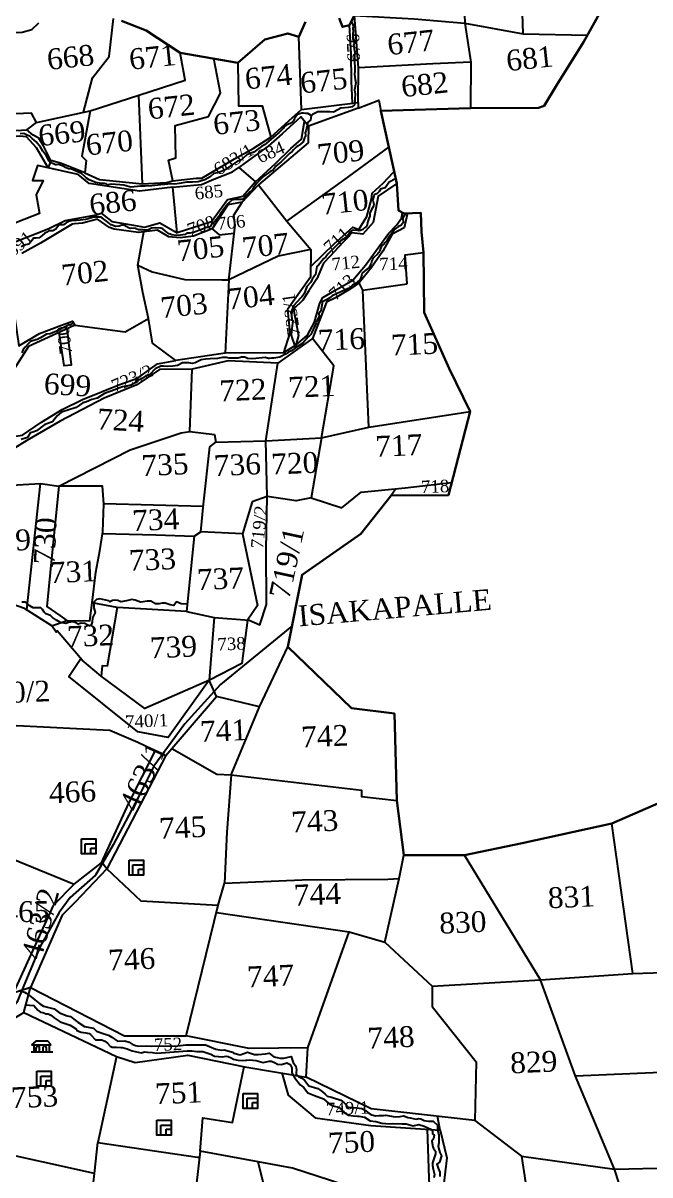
# Model space of a CAD drawing. Header units: inches. Extents: x 38 to 715, y -32 to 1237.
# Drawn here: x 376.4 to 451.6, y 925.1 to 1063.3 of the extents above; entities that cross this region are included whole.
import ezdxf

# ---------------------------------------------------------------- set-up
doc = ezdxf.new("R2010")
doc.units = ezdxf.units.IN
doc.header["$MEASUREMENT"] = 0
doc.linetypes.add('ACAD_ISO02W100', pattern=[15, 12, -3])
doc.linetypes.add('BORDER', pattern=[1.75, 0.5, -0.25, 0.5, -0.25, 0, -0.25])
for name, color, linetype in [('CARTTRACK', 30, 'ACAD_ISO02W100'), ('NALA', 4, 'Continuous'), ('SQUAREWELL', 5, 'Continuous'), ('SURVEY_BND', 7, 'Continuous'), ('SURVEY_NO', 7, 'Continuous'), ('TEXT', 7, 'Continuous'), ('VILLAGE_AREA', 1, 'Continuous')]:
    doc.layers.add(name, color=color, linetype=linetype)
doc.layers.add('VILL_BOUNDARY', color=6, linetype='BORDER', lineweight=30)
doc.styles.get("Standard").update_dxf_attribs({"font": 'TIMES.TTF', "height": 0.12})

# ---------------------------------------------------------------- blocks, each defined once
blk = doc.blocks.new('raji')
at = {"layer": 'VILLAGE_AREA', "linetype": 'ByBlock'}
for points in [[(0, 0), (0.26, 0)], [(0.241, 0.085), (0.201, 0.128), (0.055, 0.128), (0.003, 0.085)], [(0.003, 0.085), (0.241, 0.085)], [(0.036, 0), (0.036, 0.083)], [(0.059, 0.004), (0.059, 0.049)], [(0.102, 0), (0.102, 0.048)], [(0.146, 0), (0.146, 0.055)], [(0.181, 0.053), (0.181, 0)], [(0.217, 0.085), (0.217, 0)]]:
    blk.add_lwpolyline(points, dxfattribs=at)
for centre, radius, start, end in [((0.081, 0.048), 0.0212, 359.9131, 180.0869), ((0.164, 0.053), 0.0178, 1.52, 170.7873)]:
    blk.add_arc(centre, radius, start, end, dxfattribs=at)

msp = doc.modelspace()

# ---------------------------------------------------------------- linework, layer by layer
at = {"layer": 'CARTTRACK', "linetype": 'ByBlock'}
msp.add_lwpolyline([(408.67, 990.96), (400.1, 983.94), (395.84, 979.23), (392.1, 974.14), (390.21, 970.39), (387.23, 964.7), (385.1, 961.06), (382.06, 958.38), (380.76, 956.59), (378.45, 952.48), (376.69, 948.31), (375.67, 945.78), (374.43, 944.32), (369.37, 941.11), (367.34, 941.06), (363.56, 941.85), (362.53, 940.41), (361.11, 933.76), (360.65, 931.42), (359.58, 929.4), (357.35, 926.44), (356.13, 924.25)], dxfattribs=at)
at = {"layer": 'NALA'}
for points in [[(415.83, 1063.53), (416.07, 1062.9), (415.99, 1062.71), (416.01, 1062.29), (416, 1062.06), (415.98, 1061.83), (416.04, 1061.49), (416.19, 1061.16), (416.13, 1060.87), (416.08, 1060.73), (416.16, 1060.41), (416.14, 1060.14), (416.24, 1059.87), (416.2, 1059.37), (416.2, 1059.08), (416.24, 1057.59), (416.19, 1057.16), (416.27, 1056.54), (416.35, 1056.17), (416.17, 1055.3), (416.28, 1054.8), (416.23, 1054.25), (416.23, 1053.96), (416.19, 1053.51), (415.89, 1053.26), (415.45, 1053.21), (414.56, 1053.1), (414.17, 1052.93), (413.65, 1052.64), (413.28, 1052.66), (412.78, 1052.67), (411.78, 1052.67), (411.14, 1052.36), (410.98, 1052.25), (410.9, 1051.68), (410.6, 1051.43)], [(410.98, 1052.25), (410.57, 1052.48), (410.34, 1052.47), (410.06, 1052.53), (409.86, 1052.52), (409.6, 1052.43), (409.35, 1052.34), (409, 1051.86), (408.86, 1051.59), (408.73, 1051.47), (408.48, 1051.29), (408.34, 1051.25), (407.93, 1051.03), (407.76, 1050.87), (407.61, 1050.68), (407.31, 1050.34), (407.09, 1050.16), (407, 1050.06), (406.16, 1049.37), (405.37, 1048.72), (405.01, 1048.5), (404.1, 1047.85), (403.61, 1047.67), (403.26, 1047.5), (402.86, 1047.16), (402.47, 1046.8), (402.14, 1046.77), (400.6, 1045.69), (399.8, 1045.37), (399.29, 1045.29), (398.86, 1044.86), (398.23, 1044.53), (397.43, 1044.28), (396.73, 1044.24), (396.06, 1044.22), (395.15, 1044.08), (394.64, 1043.98), (394.13, 1044.02), (393.41, 1043.94), (392.93, 1043.91), (391.86, 1043.81), (391.06, 1043.74), (390.5, 1043.75), (389.39, 1043.63), (388.89, 1043.77), (388.5, 1043.88), (387.03, 1044.01), (386.55, 1043.91), (386.37, 1044.02), (386.17, 1044.09), (385.8, 1044.08), (385.16, 1044.18), (384.83, 1044.31), (384.34, 1044.51), (384.04, 1044.7), (383.83, 1044.91), (383.44, 1045.27), (382.23, 1045.8), (381.87, 1045.83), (381.49, 1046), (381.33, 1046.13), (380.66, 1046.34), (380.43, 1046.31), (380.32, 1046.32), (379.98, 1046.48), (379.51, 1046.78), (379.19, 1047.44), (378.79, 1047.95), (378.51, 1048.44), (378, 1049.06), (377.52, 1049.48), (377.27, 1049.7), (376.81, 1049.92), (376.52, 1050.07), (376.05, 1050.04)], [(410.6, 1051.43), (410.39, 1050.46), (410.26, 1050.17), (410.29, 1049.94), (410.29, 1049.71), (410.19, 1049.54), (410.04, 1049.09), (409.7, 1048.79), (409.43, 1048.59), (409.23, 1048.49), (408.85, 1048.12), (408.71, 1047.9), (408.44, 1047.71), (408.23, 1047.51), (407.82, 1047.1), (407.6, 1046.88), (407.38, 1046.69), (407, 1046.36), (406.73, 1046.15), (406.38, 1045.64), (406.06, 1045.53), (405.84, 1045.33), (405.59, 1045.15), (405.3, 1044.94), (405.06, 1044.73), (404.47, 1044.13), (404.22, 1043.8), (404.06, 1043.58), (403.83, 1043.17), (403.59, 1043.03), (403.19, 1042.62), (403.08, 1042.48), (402.94, 1042.27), (402.76, 1042.17), (402.54, 1042.15), (402.19, 1042.14), (402, 1042.14), (401.8, 1042.14), (401.48, 1042.08), (400.99, 1041.65), (400.83, 1041.43), (400.72, 1041.26), (400.05, 1040.4), (399.9, 1040.13), (399.67, 1039.85), (399.26, 1039.38), (399.06, 1039.27), (398.91, 1038.92), (398.65, 1038.8), (398.36, 1038.78), (398.06, 1038.64), (397.83, 1038.57), (397.52, 1038.43), (397.32, 1038.35), (396.85, 1038.21), (396.64, 1038.15), (396.41, 1038.12), (396.05, 1038.1), (395.87, 1037.97), (395.29, 1037.86), (394.77, 1037.85), (394.25, 1037.91), (393.95, 1038.02), (393.7, 1038.18), (393.49, 1038.36), (393.18, 1038.64), (392.93, 1038.73), (392.28, 1038.77), (391.84, 1038.73), (391.45, 1038.52), (391.14, 1038.47), (390.84, 1038.51), (390.28, 1038.5), (389.91, 1038.66), (389.46, 1038.7), (389.25, 1038.68), (389.05, 1038.74), (388.79, 1038.9), (388.49, 1039.06), (388.26, 1039.07), (387.93, 1038.94), (387.53, 1038.92), (386.99, 1039.1), (386.77, 1039.29), (386.41, 1039.55), (385.95, 1039.91), (385.75, 1040.03), (385.32, 1040.05), (384.88, 1040.03), (384.23, 1039.85), (383.93, 1039.74), (383.27, 1039.67), (382.79, 1039.62), (382.33, 1039.62), (381.89, 1039.52), (381.59, 1039.35), (381.28, 1039.1), (380.97, 1039.13), (380.75, 1039.11), (380.53, 1038.89), (380.36, 1038.58), (379.97, 1038.4), (379.52, 1038.4), (379.26, 1038.22), (379.03, 1038.11), (378.72, 1037.82), (378.35, 1037.56), (377.98, 1037.53), (377.65, 1037.5), (377.39, 1037.12), (377.1, 1036.78), (376.7, 1036.73), (376.17, 1036.47)], [(382.47, 1027.32), (382.02, 1027.07), (381.85, 1027.17), (381.62, 1026.96), (381.39, 1026.85), (381.03, 1026.67), (380.8, 1026.53), (380.54, 1026.41), (380.22, 1026.26), (379.67, 1026.04), (379.22, 1025.98), (378.9, 1025.81), (378.5, 1025.56), (378.1, 1025.36), (377.95, 1025.31), (377.31, 1025.11), (377.04, 1024.83), (376.68, 1024.43), (376.42, 1024.15), (376.28, 1023.77)]]:
    msp.add_lwpolyline(points, dxfattribs=at)
at = {"layer": 'NALA', "linetype": 'ByBlock'}
for points in [[(421.12, 1044.64), (420.36, 1044.24), (419.88, 1043.56), (419.54, 1043.48), (419.34, 1043.43), (419.16, 1043.12), (418.95, 1042.92), (418.81, 1042.84), (418.56, 1042.7), (418.38, 1042.06), (418.5, 1041.6), (418.46, 1041.36), (418.18, 1040.86), (418.02, 1040.53), (418.03, 1040.16), (417.89, 1039.87), (417.77, 1039.5), (417.66, 1038.95), (417.4, 1038.74), (417.18, 1038.55), (416.9, 1038.42), (416.72, 1038.41), (416.6, 1038.42), (416.04, 1038.47), (415.75, 1038.32), (415.62, 1038.25), (415.34, 1037.75), (415.1, 1037.57), (414.64, 1037.27), (414.37, 1036.99), (414.32, 1036.91), (413, 1035.58), (412.73, 1035.27), (412.46, 1035.02), (411.87, 1034.29), (411.65, 1034.1), (411.49, 1033.14), (411.11, 1032.6), (410.95, 1032.23), (410.48, 1031.71), (410.13, 1030.84), (409.85, 1030.47), (409.73, 1030.37), (408.84, 1029.34), (408.73, 1029.06), (408.65, 1028.72), (408.64, 1028.26), (408.66, 1027.74), (408.79, 1027.63), (408.67, 1026.66), (408.59, 1025.88), (408.7, 1025.46), (409.08, 1024.46)], [(422.32, 1040.49), (421.97, 1039.94), (422.01, 1039.34), (421.76, 1039.03), (421.45, 1038.9), (421.04, 1038.58), (420.57, 1037.99), (420.31, 1037.62), (420.12, 1037.33), (420.02, 1037.15), (419.83, 1036.96), (419.74, 1036.84), (419.44, 1036.6), (419.21, 1036.02), (419.12, 1035.78), (419.04, 1035.71), (418.95, 1035.61), (418.51, 1035.19), (418.36, 1034.96), (418.28, 1034.79), (418.17, 1034.49), (417.97, 1034.11), (417.85, 1033.88), (417.69, 1033.83), (417.11, 1033.3), (417.05, 1033.17), (416.96, 1032.76), (416.81, 1032.52), (416.54, 1032.27), (416.32, 1032.09), (415.93, 1031.87), (415.58, 1031.53), (415.42, 1031.46), (413.5, 1030.58), (413.24, 1030.34), (412.84, 1030.12), (412.49, 1029.96), (412.35, 1029.91), (412.15, 1028.74), (411.9, 1028.48), (411.96, 1028.12), (411.64, 1027.5), (411.57, 1027.34), (411.07, 1026.21), (410.94, 1025.97), (410.79, 1025.81), (410.61, 1025.68), (409.99, 1024.93), (409.53, 1024.63), (409, 1024.26), (408.7, 1024.05), (408.28, 1023.85), (407.99, 1023.62), (407.22, 1023.23), (406.52, 1023.12), (406.21, 1023.1), (406, 1023.09), (405.88, 1023.09), (405.47, 1023.19), (404.33, 1023.09), (403.82, 1023.03), (403.34, 1023.06), (403.03, 1023.25), (402.61, 1023.24), (402.23, 1023.12), (401.5, 1023.12), (401.15, 1023.13), (400.81, 1023.18), (400.34, 1023.2), (399.74, 1023.09), (398.87, 1023.03), (398.31, 1022.99), (397.8, 1022.93), (397.07, 1022.56), (396.71, 1022.47), (396.31, 1022.55), (395.55, 1022.57), (394.94, 1022.25), (394.4, 1022.14), (393.71, 1022.13), (393.26, 1022.16), (392.96, 1022.16), (392.25, 1021.83), (391.58, 1021.12), (391.15, 1021), (390.63, 1020.64), (390.35, 1020.51), (389.99, 1020.44), (389.86, 1020.14), (389.36, 1019.87), (388.99, 1019.81), (388.36, 1019.68), (387.89, 1019.51), (387.42, 1019.31), (386.19, 1018.86), (385.3, 1018.33), (384.68, 1018.16), (384.04, 1017.86), (383.6, 1017.76), (382.8, 1017.19), (381.78, 1016.87), (381.04, 1016.62), (380.5, 1016.21), (379.96, 1015.48), (379.03, 1015.15), (378.01, 1014.4), (377.58, 1014.23), (377.28, 1014.16), (376.95, 1013.59), (376.19, 1013.35)], [(396.11, 993.58), (395.4, 993.62), (394.84, 993.86), (394.51, 993.41), (394.06, 993.49), (393.48, 993.72), (393.12, 993.69), (392.74, 993.61), (392.3, 993.63), (391.75, 993.93), (391.32, 993.93), (390.82, 993.87), (390.49, 993.84), (389.85, 994.06), (389.48, 994.15), (388.82, 994), (388.15, 993.86), (387.79, 994.04), (387.44, 994.06), (387.13, 994.04), (386.81, 993.88), (386.69, 993.98), (385.64, 994.23), (385.24, 994.14), (384.94, 993.88), (384.91, 993.7), (384.9, 993.15), (385.05, 992.59), (384.76, 991.96), (384.72, 991.43), (384.59, 991.06), (384.39, 990.98), (384.11, 991.11), (383.82, 991.28), (383.38, 991.29), (383.02, 991.19), (382.66, 991.37), (382.44, 991.46), (381.86, 991.39), (381.53, 991.26), (380.91, 991.37), (380.41, 991.66), (379.94, 991.99), (379.71, 992.21), (379.14, 992.44), (378.96, 992.61), (378.76, 992.94), (378.55, 993.14), (377.91, 993.14), (377.64, 993.13), (376.93, 993.54), (376.71, 993.82), (376.28, 993.84)], [(375.92, 947.22), (376.58, 947.01), (376.8, 946.91), (377.4, 946.44), (377.83, 946.09), (378.42, 945.63), (378.85, 945.32), (380.13, 945.03), (380.64, 944.66), (380.99, 944.44), (381.69, 944.19), (382.11, 944.09), (382.49, 943.78), (382.99, 943.41), (383.79, 942.91), (384.86, 942.71), (385.24, 942.33), (386.01, 942.06), (386.38, 941.92), (386.66, 941.84), (387.07, 941.61), (387.76, 941.13), (388.62, 941.16), (389.13, 941.02), (389.51, 940.78), (389.92, 940.62), (390.32, 940.54), (391.17, 940.58), (391.79, 940.55), (394.99, 940.59), (395.95, 940.68), (397.24, 940.69), (397.72, 940.71), (398.32, 940.68), (398.8, 940.49), (399.55, 940.19), (400.25, 940.06), (400.58, 940.09), (401.56, 939.81), (401.72, 939.68), (402.46, 939.51), (403.34, 939.81), (404.2, 939.52), (404.63, 939.52), (405.49, 939.62), (405.96, 939.69), (406.52, 939.27), (406.89, 939.16), (407.25, 939.08), (407.69, 939.08), (408.21, 939.22), (408.59, 939.31), (408.82, 938.57), (409.14, 938.13), (409.24, 937.67), (409.17, 937.4), (409.2, 937.12), (409.45, 936.91), (409.79, 936.74), (410.2, 936.46), (410.71, 935.78), (411.79, 935.45), (412.04, 935.28), (412.35, 935.07), (412.65, 934.78), (412.89, 934.55), (413.44, 934.43), (414.54, 934.05), (414.92, 933.77), (415.44, 933.21), (415.97, 933.18), (416.41, 933.15), (417.06, 933.06), (417.5, 932.81), (417.92, 932.49), (418.28, 932.28), (418.71, 932.18), (419.13, 932.2), (419.65, 932.2), (419.95, 932.24), (421.07, 932.05), (421.65, 932.11), (422.12, 932.18), (422.59, 931.98), (422.84, 931.94), (423.59, 931.77), (423.74, 931.83), (423.84, 931.87), (424.15, 931.81), (424.55, 931.62), (424.77, 931.56), (425.07, 931.54), (425.62, 931.55), (426.12, 931.06), (426.14, 930.57), (426.22, 930.16), (426.28, 929.9), (426.3, 929.76), (426.29, 928.93), (426.23, 928.51), (426.35, 928.07), (426.43, 927.77), (426.61, 927.39), (426.37, 926.62), (426.07, 926.37), (426.23, 925.88), (426.4, 925.4), (426.4, 924.89)], [(376.66, 945.51), (377.7, 945.41), (378.17, 944.85), (378.49, 944.6), (378.77, 944.59), (379.2, 944.43), (379.41, 944.43), (379.74, 944.25), (379.91, 944.12), (380.14, 943.95), (380.49, 943.69), (380.88, 943.47), (381.36, 943.3), (382.08, 943.04), (382.81, 942.57), (382.86, 942.43), (383.37, 942.22), (383.94, 942.15), (384.34, 942.04), (384.49, 941.95), (385.12, 941.29), (385.87, 941.3), (386.22, 941.15), (386.53, 940.89), (386.86, 940.53), (387.12, 940.41), (387.61, 940.4), (388.15, 940.37), (388.36, 940.36), (388.91, 940.2), (389.52, 939.97), (390.6, 939.74), (390.97, 939.84), (391.36, 939.83), (391.94, 939.79), (392.47, 939.69), (396.1, 939.96), (396.67, 939.96), (397.26, 939.89), (397.73, 939.89), (397.97, 939.9), (398.94, 939.56), (399.39, 939.32), (400.35, 939.24), (400.8, 939.34), (401.02, 939.3), (401.39, 939.15), (401.67, 938.99), (401.98, 938.91), (402.24, 938.87), (402.74, 938.83), (403.13, 938.85), (403.28, 938.87), (403.57, 938.88), (404.4, 938.8), (405.21, 938.58), (405.94, 938.72), (406.22, 938.74), (406.68, 938.52), (406.93, 938.38), (407.44, 938.33), (408.07, 938.52), (408.45, 938.35), (408.66, 937.92), (408.68, 937.34), (408.99, 936.76), (409.65, 935.89), (410.08, 935.6), (410.59, 934.92), (411.4, 934.61), (412.48, 934.21), (413.11, 933.64), (413.58, 933.37), (414.28, 933.23), (414.7, 932.85), (414.94, 932.57), (415.48, 932.26), (416.05, 932.17), (416.54, 932.13), (416.69, 932.13), (417.38, 932.03), (418.07, 931.58), (418.73, 931.49), (419.47, 931.3), (420.42, 931.2), (420.84, 931.27), (421.88, 931.21), (422.4, 931.2), (423.22, 930.96), (423.91, 931.13), (424.55, 930.92), (424.88, 930.78), (425.43, 930.53), (425.54, 930.28), (425.54, 930.03), (425.74, 929.86), (425.64, 929.4), (425.47, 929.13), (425.56, 928.47), (425.64, 928.26), (425.89, 927.92), (425.88, 927.6), (425.67, 926.9), (425.55, 926.54), (425.53, 926.21), (425.63, 925.79), (425.77, 925.12), (425.71, 924.73)]]:
    msp.add_lwpolyline(points, dxfattribs=at)
at = {"layer": 'SQUAREWELL', "linetype": 'ByBlock'}
for points in [[(383.42, 965.41), (385.13, 965.41), (385.13, 963.61), (383.42, 963.61)], [(383.88, 964.83), (385.13, 964.83), (385.13, 963.61), (383.88, 963.61)], [(384.55, 964.32), (385.13, 964.32), (385.13, 963.61), (384.55, 963.61)], [(389.15, 962.87), (390.85, 962.87), (390.85, 961.07), (389.15, 961.07)], [(389.6, 962.29), (390.85, 962.29), (390.85, 961.07), (389.6, 961.07)], [(390.27, 961.78), (390.85, 961.78), (390.85, 961.07), (390.27, 961.07)], [(378.08, 937.52), (379.79, 937.52), (379.79, 935.72), (378.08, 935.72)], [(378.53, 936.94), (379.79, 936.94), (379.79, 935.72), (378.53, 935.72)], [(379.2, 936.43), (379.79, 936.43), (379.79, 935.72), (379.2, 935.72)], [(402.84, 934.87), (404.55, 934.87), (404.55, 933.07), (402.84, 933.07)], [(403.3, 934.29), (404.55, 934.29), (404.55, 933.07), (403.3, 933.07)], [(403.96, 933.79), (404.55, 933.79), (404.55, 933.07), (403.96, 933.07)], [(392.47, 931.65), (394.18, 931.65), (394.18, 929.85), (392.47, 929.85)], [(392.93, 931.06), (394.18, 931.06), (394.18, 929.85), (392.93, 929.85)], [(393.59, 930.56), (394.18, 930.56), (394.18, 929.85), (393.59, 929.85)]]:
    msp.add_lwpolyline(points, close=True, dxfattribs=at)
at = {"layer": 'SURVEY_BND'}
for points in [[(428.94, 1072.02), (429.33, 1065.43), (429.43, 1063.31), (436.43, 1062.04), (435.92, 1076.57)], [(354.68, 1058.53), (355.2, 1057.52), (356.57, 1057.95), (357.81, 1055.29), (358.47, 1055.44), (360.82, 1058.01), (362.72, 1060.17), (364.46, 1061.46), (365.49, 1062.17), (369.19, 1063.11), (370.42, 1063.35), (373.13, 1062.71), (375.72, 1062.18), (376.3, 1062.22), (377.46, 1062.56), (378.29, 1063.36)], [(383.66, 1052.63), (384.75, 1056.75), (386.74, 1059.32), (387.28, 1063.88)], [(409.83, 1052.95), (416.63, 1053.79), (416.67, 1057.94), (416.17, 1064.23), (423.32, 1063.83), (429.43, 1063.31), (430.13, 1058.65), (425.56, 1058.42), (416.67, 1057.94)], [(415.94, 1053.71), (415.82, 1056.37), (415.77, 1059.67), (415.6, 1063.07)], [(436.43, 1062.04), (444.12, 1061.86)], [(402.2, 1058.57), (402.26, 1053.38), (405.09, 1053.4), (406.13, 1049.63), (408.73, 1052.01), (409.83, 1052.95), (409.5, 1061.68)], [(378.02, 1051.39), (384.48, 1052.81), (390.32, 1054.69), (395.88, 1056.49), (395.27, 1059.74)], [(390.76, 1044.03), (393.61, 1044.18), (394.4, 1044.38), (393.86, 1046.86), (394.74, 1047.16), (394.67, 1051.03), (398.65, 1052.11), (400.11, 1054.91), (399.31, 1059.06)], [(430.13, 1058.65), (430.11, 1053.12)], [(384.48, 1052.81), (383.48, 1047.34), (383.97, 1046.82), (383.82, 1045.36), (385.58, 1044.55), (390.76, 1044.03), (390.32, 1054.69)], [(416.63, 1053.79), (416.62, 1053.12), (419.1, 1054.07), (419.34, 1052.81)], [(364.83, 1047.27), (366.44, 1047.99), (368.65, 1048.64), (371.16, 1049.28), (372.88, 1050.11), (373.54, 1050.33), (376.85, 1050.5), (378.02, 1051.39), (377.42, 1052.53), (374.53, 1052.41)], [(416.62, 1053.12), (410.66, 1050.95), (410.64, 1048.95), (404.65, 1043.91), (408.06, 1039.56), (414.92, 1044.47), (420.29, 1048.44)], [(410.66, 1050.95), (409.73, 1052.06), (407.51, 1050.04), (405.81, 1048.55), (403.05, 1046.54), (402.32, 1045.99), (404.29, 1044.28), (406.69, 1046.48), (408.56, 1048.27), (409.81, 1049.4), (410.19, 1051.51)], [(379.42, 1045.95), (378.03, 1048.37), (376.82, 1049.66), (376.01, 1049.76), (375.14, 1049.69), (373.84, 1049.59), (373.01, 1049.44), (372.84, 1049.42), (371.11, 1048.41), (367.16, 1047.45), (364.69, 1046.47)], [(383.82, 1045.36), (381.04, 1046.49), (379.75, 1046.83), (378.88, 1048.61), (378.32, 1049.53), (377.61, 1049.89), (376.85, 1050.5)], [(394.4, 1044.38), (397.18, 1044.7), (397.88, 1044.7), (399.84, 1045.88), (401.77, 1047.05), (404.01, 1048.28), (406.13, 1049.63)], [(379.75, 1046.83), (379.42, 1045.95)], [(375.13, 1036.94), (379.5, 1038.67), (381.48, 1039.63), (385.21, 1040.32), (385.78, 1040.5), (387.07, 1039.52), (389.65, 1039.08), (391, 1038.85), (392.81, 1039.37), (394.9, 1038.16), (394.37, 1043.65), (390.4, 1043.16), (384.36, 1044.07), (383.01, 1045.17), (378.13, 1046.22), (377.55, 1044.45), (378.84, 1044.45), (377.99, 1042.71), (378.37, 1040.46), (373.55, 1038.61)], [(394.37, 1043.65), (396.92, 1043.87), (397.82, 1043.96), (399.32, 1044.58), (401.56, 1045.49), (402.32, 1045.99)], [(410.93, 1034.1), (412.38, 1035.53), (413.74, 1036.83), (416, 1038.85), (416.72, 1038.56), (417.67, 1040.12), (418.24, 1042.18), (418.31, 1042.92), (419.61, 1044.11), (420.85, 1045.43), (420.94, 1045.45)], [(404.29, 1044.28), (402.78, 1042.53), (400.94, 1042.1), (399.03, 1039.46), (394.9, 1038.16)], [(408.06, 1039.56), (410.95, 1036.15), (407.01, 1035.36), (401.12, 1032.53), (401.85, 1039.08), (401.7, 1040.29), (402.7, 1041.82), (404.65, 1043.91)], [(421.25, 1044.07), (419.01, 1042.55), (418.41, 1039.39), (417.18, 1037.98), (415.88, 1038.15), (413.21, 1035.32), (412.48, 1034.52), (411.65, 1032.62), (410.71, 1031.19), (409.98, 1030.08), (408.86, 1028.99), (409.48, 1025.84), (409.14, 1024.67), (407.65, 1023.76)], [(402.7, 1041.82), (401, 1041.53), (399.09, 1038.64), (399.93, 1037.92), (401.75, 1038.13)], [(422.53, 1040.5), (422.14, 1038.75), (420.7, 1037.98), (419.6, 1035.95), (418.24, 1033.98), (416.75, 1032.17), (415.7, 1031.45), (413.89, 1030.36), (412.84, 1029.83), (411.13, 1025.47), (406.98, 1022.52), (401.03, 1022.81), (396.7, 1021.81), (392.77, 1021.77), (390.08, 1019.9), (386.13, 1018.32), (380.85, 1015.56), (376.88, 1013.24), (373.48, 1011.16)], [(399.09, 1038.64), (396.88, 1037.77), (395.25, 1037.54), (393.89, 1037.69), (392.53, 1038.46), (390.26, 1038.2), (387.36, 1038.61), (386.8, 1038.78), (385.36, 1039.8), (383.56, 1039.31), (382.58, 1039.24), (382.32, 1039.21), (378.5, 1036.91), (376.28, 1035.69)], [(409.14, 1024.67), (410.55, 1025.89), (411.38, 1027.42), (412.03, 1029.72), (412.37, 1030.38), (413.82, 1031.22), (415.99, 1032.49), (417.49, 1034.26), (419.1, 1036.48), (420.26, 1038.06), (421.23, 1039.08), (421.81, 1039.91), (421.96, 1040.57)], [(374.46, 1034.45), (375.91, 1024.6), (378.37, 1026.08), (381.04, 1027.06), (382.33, 1027.56), (382.61, 1027.08), (388.66, 1026.29), (391.46, 1027.88), (390.79, 1031), (390.2, 1034.28), (390.9, 1038.28)], [(410.95, 1036.15), (410.92, 1032.84), (408.16, 1028.97), (408.41, 1026.17), (407.65, 1023.76), (400.67, 1023.73)], [(422.51, 1032.04), (422.26, 1035.53), (424.44, 1035.79)], [(390.2, 1034.28), (391.92, 1033.46), (395.83, 1032.55), (400.25, 1032.5), (401.12, 1032.53)], [(401.12, 1032.53), (400.67, 1023.73), (394.74, 1022.82), (391.96, 1024.9), (391.46, 1027.88)], [(412.21, 1013.56), (417.9, 1014.85), (417.17, 1031.27), (416.75, 1032.17)], [(417.17, 1031.27), (422.51, 1032.04)], [(382.61, 1027.08), (379.93, 1025.82), (377.08, 1024.52), (374.75, 1020.87)], [(380.7, 1026.18), (381.29, 1022.22), (382.24, 1022.32), (381.72, 1026.66)], [(405.56, 1013.21), (412.21, 1013.56), (413.69, 1022.2), (411.13, 1025.47)], [(365.51, 1013.21), (367.66, 1011.15), (370.13, 1010.92), (372.05, 1013.25), (374.37, 1013.6), (376.33, 1013.88), (378.64, 1015.42), (381.11, 1016.95), (383.55, 1018.16), (387.92, 1019.91), (390.16, 1020.7), (392.55, 1022.44), (394.74, 1022.82)], [(373.63, 1007.79), (378.52, 1008.07), (380.7, 1007.76), (389.25, 1012.11), (395.38, 1014.17), (396.43, 1014.33), (396.7, 1021.81)], [(396.43, 1014.33), (399.39, 1013.97), (399.54, 1013.02), (405.56, 1013.21), (406.98, 1022.52)], [(417.9, 1014.85), (430.05, 1016.72)]]:
    msp.add_lwpolyline(points, dxfattribs=at)
at = {"layer": 'SURVEY_BND', "linetype": 'ByBlock'}
for points in [[(412.21, 1013.56), (410.98, 1006.33), (414.66, 1005.14), (416.97, 1007.03), (422.26, 1007.54), (427.83, 1008.18)], [(405.72, 1006.49), (403.91, 1005.88), (402.76, 1002.04), (397.73, 1002.25), (398.05, 1005.6), (398.83, 1012.46), (399.54, 1013.02)], [(410.98, 1006.33), (409.2, 1005.97), (405.72, 1006.49), (405.56, 1013.21)], [(376.86, 992.9), (378.52, 1008.07)], [(398.02, 1005.32), (386.12, 1005.62), (385.93, 1007.75), (380.7, 1007.76), (379.88, 999.41), (379.26, 993.29), (380.83, 992.22), (381.65, 991.63), (384.41, 991.59), (384.72, 993.73), (385.16, 997.42), (385.61, 999.98), (385.98, 1002.25), (386.12, 1005.62)], [(396.02, 992.72), (399.33, 991.99), (403.53, 991.67), (404.83, 991.12), (405.61, 993.56), (405.59, 1000.13), (405.72, 1006.49)], [(396.95, 1001.73), (396.02, 992.72), (391.22, 992.97), (387.72, 993.18), (384.72, 993.73)], [(385.95, 1002.08), (392.35, 1001.9), (396.95, 1001.73), (397.73, 1002.25)], [(402.76, 1002.04), (404.56, 993.44), (403.36, 991.68), (402.68, 986.47), (398.8, 984.48), (399.38, 991.99)], [(379.87, 991), (376.6, 993.07), (372.32, 994.56), (370.23, 994.54), (364.62, 986.22), (360.5, 976.88), (364.48, 978.96), (366.89, 978.72), (375.66, 979.02), (386.84, 978.47), (390.18, 977.01), (393.55, 975.44), (399.62, 982.51), (398.76, 984.47), (393.84, 977.57), (390.2, 978.25), (381.9, 984.91), (383.34, 987.06)], [(387.72, 993.18), (386.51, 986.13), (385.92, 986.18), (385.79, 984.95)], [(398.8, 984.48), (391.01, 981.06), (385.79, 984.95), (383.49, 986.88), (380.51, 990.37), (380.39, 990.21), (379.87, 991), (381.65, 991.63)], [(404.8, 981.25), (408.17, 988.47)], [(394.28, 976.28), (399.65, 973.2), (401.39, 973.09), (404.8, 981.25), (399.62, 982.51)], [(373.42, 963.69), (382.56, 960), (385.81, 962.53), (389.12, 969.71), (392.3, 976.02)], [(393.55, 975.44), (386.48, 961.81), (390.55, 957.96), (399.83, 957.44)], [(438.49, 948.51), (449.57, 949.26), (462.97, 949.7), (462.64, 974.06)], [(401.39, 973.09), (400.88, 966.23), (400.6, 960.09), (409.89, 960.51), (420.17, 960.59), (421.53, 960.68), (422.1, 963.48)], [(401.39, 973.09), (417.03, 971.28), (417.04, 970.5), (421.27, 970.04)], [(449.57, 949.26), (447.04, 967.26)], [(386.48, 961.81), (385.88, 962.59)], [(419.82, 953), (425.49, 947.74), (438.49, 948.51), (429.37, 963.48)], [(386.48, 961.81), (382.65, 957.81), (381.1, 956.25), (377.29, 947.58), (388.57, 941.77), (395.99, 941.78)], [(382.56, 960), (380.04, 957.42), (374.26, 944.76), (368.55, 941.54), (362.37, 942.38), (363.08, 946.29), (356.98, 946.2)], [(376.5, 944.59), (387.61, 939.29), (389.85, 938.59), (396.19, 939.47), (403.04, 938.06), (410.38, 936.83), (410.58, 940.32), (403.54, 940.27), (395.99, 941.78), (399.83, 957.44), (400.6, 960.09)], [(399.61, 956.56), (415.55, 954.26), (419.82, 953), (421.53, 960.68)], [(410.58, 940.32), (415.55, 954.26)], [(362.17, 941.47), (368.83, 940.03), (376.5, 944.59), (377.29, 947.58), (375.23, 946.89), (370.51, 951.58)], [(467.84, 938.01), (442.7, 936.92), (438.49, 948.51)], [(425.49, 947.74), (425.51, 945.3), (430.76, 938.64), (430.61, 931.62), (418.19, 933), (410.38, 936.83)], [(382.75, 905.7), (384.98, 925.26), (366.33, 929.36), (368.83, 940.03)], [(387.61, 939.29), (385.37, 928.99), (397.35, 927.22), (397.58, 927.2)], [(397.66, 927.94), (397.98, 931.95), (401.55, 931.39), (402.93, 938.08)], [(447.36, 925.77), (471.29, 926.32), (467.84, 938.01)], [(407.45, 937.32), (408.24, 934.66), (411.48, 931.95), (418.15, 931), (426.45, 930.47), (426.14, 932.12)], [(430.61, 931.62), (436.22, 927.32), (447.36, 925.77), (442.7, 936.92)], [(424.88, 930.57), (425.09, 924.71), (425.34, 920.09), (427.84, 911.13)], [(426.45, 930.47), (427.27, 927.13), (426.44, 920.4), (428.65, 912.9), (429.87, 908.94), (434.7, 907.68), (438.58, 911.8)], [(384.98, 925.26), (385.37, 928.99)], [(425.57, 906.54), (427.84, 911.13), (421.87, 919.01), (419.33, 922.46), (408.74, 925.88), (404.61, 926.64), (397.66, 927.94), (395.75, 911.18), (395.99, 907.25), (408.43, 904.87)], [(409.01, 909.03), (404.61, 926.64)], [(436.22, 927.32), (438.58, 911.8), (441.14, 907.82), (444.07, 905.31), (447.35, 899.58), (446.61, 896.23), (456.9, 898.09), (451.64, 912.62)], [(471.29, 926.32), (472.12, 915.11), (451.64, 912.62), (447.36, 925.77)]]:
    msp.add_lwpolyline(points, dxfattribs=at)
at = {"layer": 'SURVEY_NO', "linetype": 'ByBlock'}
msp.add_lwpolyline([(421.14, 1007.44), (420.57, 1006.63)], dxfattribs=at)
at = {"layer": 'VILL_BOUNDARY', "linetype": 'ByBlock'}
for points in [[(414.36, 1063.91), (414.73, 1062.87), (415.6, 1063.07), (419.02, 1070.12)], [(446.51, 1066.18), (443.66, 1061.03), (440.44, 1055.9), (438.94, 1053.4), (438.24, 1053.17), (430.11, 1053.12), (419.34, 1052.81), (421.25, 1044.07), (421.47, 1040.82), (422.13, 1040.48), (424.13, 1040.57), (424.21, 1038.29), (424.44, 1035.78), (424.51, 1032.32), (424.55, 1028.59), (427.53, 1021.89), (430.05, 1016.72), (427.45, 1006.68), (420.57, 1006.63), (416.95, 1002.04), (409.92, 997.12), (408.17, 988.47), (415.81, 981.12), (420.97, 980.46), (421.27, 970.04), (422.1, 963.48), (429.37, 963.48), (436.28, 964.89), (447.04, 967.26), (457.25, 971.72)], [(388.22, 1063.6), (391.2, 1062.44), (395.27, 1059.74), (402.2, 1058.57), (405.43, 1061.35), (408.18, 1062.08), (409.5, 1061.68), (410.29, 1063.49)]]:
    msp.add_lwpolyline(points, dxfattribs=at)

# ---------------------------------------------------------------- block references
at = {"layer": 'VILLAGE_AREA', "linetype": 'ByBlock', "xscale": 10, "yscale": 10, "zscale": 10}
msp.add_blockref('raji', (377.38, 939.86), dxfattribs=at)

# ---------------------------------------------------------------- texts
at = {"layer": 'SURVEY_NO', "linetype": 'ByBlock'}
for s, height, rotation, p in [('676', 1.5, 91.8882, (416.85, 1058.68)), ('677', 2.5, 6.077, (420.26, 1059.48)), ('668', 2.5, 6.077, (379.42, 1057.7)), ('671', 2.5, 6.077, (389.27, 1057.72)), ('681', 2.5, 6.077, (434.52, 1057.55)), ('674', 2.5, 6.077, (403.17, 1055.36)), ('675', 2.5, 6.077, (409.81, 1054.88)), ('682', 2.5, 6.077, (421.92, 1054.43)), ('672', 2.5, 6.077, (391.52, 1051.76)), ('673', 2.5, 6.077, (399.36, 1049.9)), ('669', 2.5, 6.077, (378.39, 1048.56)), ('670', 2.5, 6.077, (384.08, 1047.43)), ('683/1', 1.5, 31.5627, (399.87, 1044.97)), ('684', 1.5, 23.7397, (404.86, 1046.47)), ('709', 2.5, 6.077, (411.84, 1046.28)), ('685', 1.5, 6.077, (397.09, 1042.13)), ('686', 2.5, 6.077, (384.5, 1040.27)), ('710', 2.5, 6.077, (412.34, 1040.32)), ('708', 1.5, 19.3614, (396.43, 1037.75)), ('706', 1.5, 6.077, (399.78, 1038.49)), ('711', 1.5, 42.5371, (413.32, 1035.57)), ('691', 1.5, 40.3222, (375.17, 1035.17)), ('705', 2.5, 6.077, (395.03, 1034.73)), ('707', 2.5, 6.077, (402.82, 1035.09)), ('702', 2.5, 6.077, (381.15, 1031.81)), ('712', 1.5, 6.077, (413.53, 1033.62)), ('714', 1.5, 2.5039, (419.19, 1033.64)), ('713', 1.5, 42.5371, (413.94, 1029.95)), ('704', 2.5, 6.077, (401.06, 1028.93)), ('703', 2.5, 6.077, (393.04, 1027.9)), ('723/1', 1.5, 98.0971, (409.68, 1025.87)), ('700', 1.5, 97.5206, (382.33, 1023.68)), ('716', 2.5, 2.5039, (411.83, 1024)), ('715', 2.5, 2.5039, (420.6, 1023.42)), ('723/2', 1.5, 23.3, (387.42, 1019)), ('699', 2.5, 356.7557, (378.86, 1018.82)), ('722', 2.5, 2.5039, (400.01, 1017.92)), ('721', 2.5, 2.5039, (408.27, 1018.34)), ('724', 2.5, 356.7557, (385.22, 1014.58)), ('717', 2.5, 2.5039, (418.72, 1011.26)), ('735', 2.5, 2.5039, (390.66, 1008.96)), ('736', 2.5, 2.5039, (399.35, 1008.95)), ('720', 2.5, 2.5039, (406.23, 1009.13)), ('718', 1.5, 2.5039, (424.18, 1006.9)), ('719/2', 1.5, 84.3666, (405.22, 1000.19)), ('730', 2.5, 87.4559, (380.19, 998.29)), ('734', 2.5, 2.5039, (389.55, 1002.35)), ('729', 2.5, 2.5039, (371.76, 999.86)), ('719/1', 2.5, 77.8673, (408.35, 994.08)), ('733', 2.5, 2.5039, (389.16, 997.57)), ('731', 2.5, 2.5039, (379.68, 996.11)), ('737', 2.5, 2.5039, (397.32, 995.27)), ('732', 2.5, 2.5039, (381.73, 988.43)), ('739', 2.5, 2.5039, (391.68, 987.08)), ('738', 1.5, 2.5039, (399.76, 988.01)), ('740/2', 2.5, 2.5039, (371.13, 981.57)), ('740/1', 1.5, 2.5039, (388.69, 978.72)), ('741', 2.5, 2.5039, (397.69, 977.04)), ('742', 2.5, 2.5039, (409.83, 976.38)), ('463/1', 2.5, 65.5187, (390.13, 968.48)), ('466', 2.5, 2.5039, (379.57, 969.68)), ('745', 2.5, 2.5039, (392.78, 965.42)), ('743', 2.5, 2.5039, (408.63, 966.17)), ('744', 2.5, 2.5039, (408.95, 957.39)), ('831', 2.5, 2.5039, (439.43, 957.08)), ('463/2', 2.5, 75.072, (378.57, 950.76)), ('465', 2.5, 0.0282, (373.93, 955.44)), ('830', 2.5, 2.5039, (426.4, 954.03)), ('746', 2.5, 2.5039, (386.67, 949.6)), ('747', 2.5, 2.5039, (403.34, 947.59)), ('748', 2.5, 2.5039, (417.78, 940.23)), ('752', 1.5, 2.5039, (392.14, 939.94)), ('829', 2.5, 2.5039, (434.91, 937.26)), ('751', 2.5, 2.5039, (392.3, 933.56)), ('753', 2.5, 2.5039, (375.02, 933.08)), ('749/1', 1.5, 2.5039, (412.8, 932.22)), ('750', 2.5, 2.5039, (413.04, 927.64))]:
    msp.add_text(s, height=height, rotation=rotation, dxfattribs=at).set_placement(p)
at = {"layer": 'TEXT', "linetype": 'ByBlock'}
msp.add_text('ISAKAPALLE', height=2.5, rotation=4.9855, dxfattribs=at).set_placement((409.53, 990.91))

doc.saveas('drawing.dxf')
